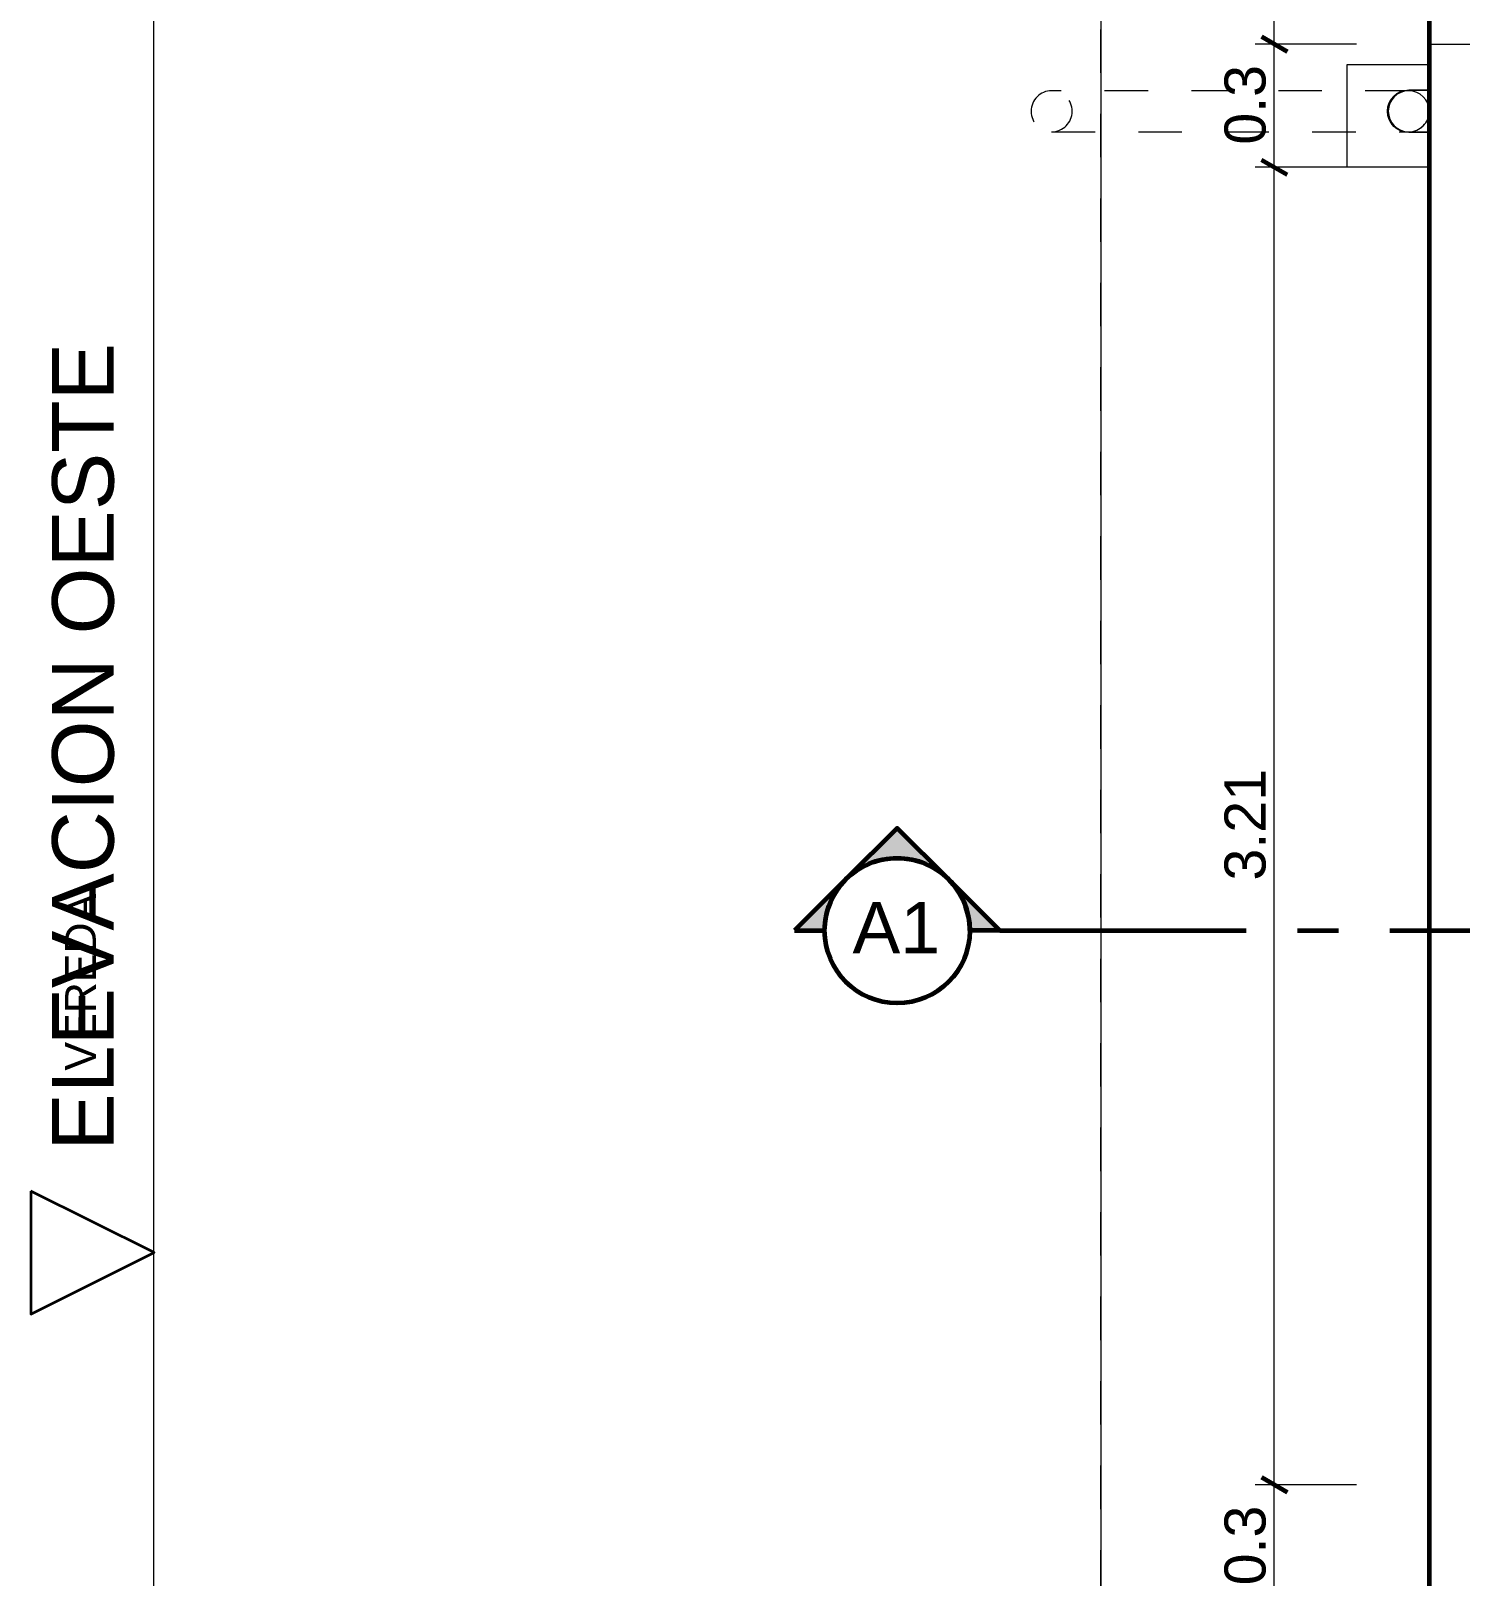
# Model space of a CAD drawing. Header units: metres. Extents: x -41 to 412, y -15 to 25.
# Drawn here: x -23.289 to -19.807, y 13.274 to 17.039 of the extents above; entities that cross this region are included whole.
import ezdxf

# ---------------------------------------------------------------- set-up
doc = ezdxf.new("R2010")
doc.units = ezdxf.units.M
doc.header["$MEASUREMENT"] = 0
doc.set_wipeout_variables(frame=1)
for name, pattern in [('Dashed', [0.211667, 0.105833, -0.105833]), ('Hidden Line', [0.15875, 0.105833, -0.052917]), ('Linea punta', [0.85, 0.6, -0.125, 0, -0.125]), ('Wipeout_Contour', [1, 0, -1])]:
    doc.linetypes.add(name, pattern=pattern)
for name, color, linetype in [('Dimensioning - General', 7, 'Continuous'), ('Interior - Furniture', 7, 'Continuous'), ('Marker - Elevation', 7, 'Continuous'), ('Marker - Section', 7, 'Continuous'), ('Shell - Roof', 7, 'Continuous'), ('Site & Landscape - Terrain', 7, 'Continuous'), ('Structural - Bearing', 7, 'Continuous')]:
    doc.layers.add(name, color=color, linetype=linetype)
doc.styles.add('GENERATED_STYLE_2', font='arial.ttf')
doc.dimstyles.new('GENERATED_STYLE__3', dxfattribs={"dimtxt": 0.1, "dimasz": 0.0475, "dimexe": 0.18, "dimexo": 0.2, "dimgap": 0.09, "dimtad": 1, "dimzin": 0, "dimdsep": 46, "dimtxsty": 'GENERATED_STYLE_2', "dimblk": 'ARROWHEAD_2', "dimblk1": 'ARROWHEAD_2', "dimblk2": 'ARROWHEAD_2', "dimcen": 0.09, "dimclrd": 256, "dimclre": 256, "dimclrt": 5, "dimazin": 0, "dimtfac": 1, "dimtdec": 4, "dimtmove": 0, "dimatfit": 3, "dimfxl": 1, "dimtolj": 1, "dimtzin": 0, "dimarcsym": 0})

# ---------------------------------------------------------------- blocks, each defined once
blk = doc.blocks.new('*D29')
at = {"layer": 'Dimensioning - General', "color": 151, "linetype": 'Continuous', "lineweight": 20, "true_color": 0x80c2ff, "transparency": 16777216}
for p, q in [((-20.0599, 13.4969), (-20.3068, 13.4969)), ((-20.2599, 13.1969), (-20.2599, 13.4969)), ((-20.0599, 13.1969), (-20.3068, 13.1969))]:
    blk.add_line(p, q, dxfattribs=at)
at = {"layer": 'Dimensioning - General', "color": 7, "linetype": 'Continuous', "lineweight": 60, "transparency": 16777216}
for p, q in [((-20.2912, 13.515), (-20.2287, 13.4789)), ((-20.2912, 13.215), (-20.2287, 13.1789))]:
    blk.add_line(p, q, dxfattribs=at)
at = {"layer": 'Dimensioning - General', "color": 5, "lineweight": 25, "transparency": 16777216, "insert": (-20.2799, 13.2518), "char_height": 0.1, "attachment_point": 7, "rotation": 90, "style": 'GENERATED_STYLE_2'}
blk.add_mtext('\\A1;0.3', dxfattribs=at)
blk = doc.blocks.new('ARROWHEAD_2')
at = {"color": 0, "linetype": 'Continuous', "lineweight": 0}
for p, q in [((0, 0), (-1, 0)), ((-0.378, -0.655), (0.378, 0.655))]:
    blk.add_line(p, q, dxfattribs=at)
blk = doc.blocks.new('*D30')
at = {"layer": 'Dimensioning - General', "color": 7, "linetype": 'Continuous', "lineweight": 60, "transparency": 16777216}
for p, q in [((-20.2912, 16.725), (-20.2287, 16.6889)), ((-20.2912, 13.515), (-20.2287, 13.4789))]:
    blk.add_line(p, q, dxfattribs=at)
at = {"layer": 'Dimensioning - General', "color": 151, "linetype": 'Continuous', "lineweight": 20, "true_color": 0x80c2ff, "transparency": 16777216}
for p, q in [((-20.0599, 16.7069), (-20.3068, 16.7069)), ((-20.2599, 13.4969), (-20.2599, 16.7069)), ((-20.0599, 13.4969), (-20.3068, 13.4969))]:
    blk.add_line(p, q, dxfattribs=at)
at = {"layer": 'Dimensioning - General', "color": 5, "lineweight": 25, "transparency": 16777216, "insert": (-20.2799, 14.9689), "char_height": 0.1, "attachment_point": 7, "rotation": 90, "style": 'GENERATED_STYLE_2'}
blk.add_mtext('\\A1;3.21', dxfattribs=at)
blk = doc.blocks.new('*D31')
at = {"layer": 'Dimensioning - General', "color": 7, "linetype": 'Continuous', "lineweight": 60, "transparency": 16777216}
for p, q in [((-20.2912, 17.025), (-20.2287, 16.9889)), ((-20.2912, 16.725), (-20.2287, 16.6889))]:
    blk.add_line(p, q, dxfattribs=at)
at = {"layer": 'Dimensioning - General', "color": 151, "linetype": 'Continuous', "lineweight": 20, "true_color": 0x80c2ff, "transparency": 16777216}
for p, q in [((-20.0599, 17.0069), (-20.3068, 17.0069)), ((-20.2599, 16.7069), (-20.2599, 17.0069)), ((-20.0599, 16.7069), (-20.3068, 16.7069))]:
    blk.add_line(p, q, dxfattribs=at)
at = {"layer": 'Dimensioning - General', "color": 5, "lineweight": 25, "transparency": 16777216, "insert": (-20.2799, 16.7618), "char_height": 0.1, "attachment_point": 7, "rotation": 90, "style": 'GENERATED_STYLE_2'}
blk.add_mtext('\\A1;0.3', dxfattribs=at)
blk = doc.blocks.new('*D32')
at = {"layer": 'Dimensioning - General', "color": 151, "linetype": 'Continuous', "lineweight": 20, "true_color": 0x80c2ff, "transparency": 16777216}
for p, q in [((-20.0599, 19.8478), (-20.3068, 19.8478)), ((-20.2599, 17.0069), (-20.2599, 19.8478)), ((-20.0599, 17.0069), (-20.3068, 17.0069))]:
    blk.add_line(p, q, dxfattribs=at)
at = {"layer": 'Dimensioning - General', "color": 7, "linetype": 'Continuous', "lineweight": 60, "transparency": 16777216}
for p, q in [((-20.2912, 19.8658), (-20.2287, 19.8297)), ((-20.2912, 17.025), (-20.2287, 16.9889))]:
    blk.add_line(p, q, dxfattribs=at)
at = {"layer": 'Dimensioning - General', "color": 5, "lineweight": 25, "transparency": 16777216, "char_height": 0.1, "attachment_point": 7, "rotation": 90, "style": 'GENERATED_STYLE_2'}
for s, insert in [('\\A1;0.15', (-20.2799, 19.5637)), ('\\A1;2.84', (-20.2799, 18.2943))]:
    blk.add_mtext(s, dxfattribs=dict(at, insert=insert))

msp = doc.modelspace()

# ---------------------------------------------------------------- hatches: boundary and pattern name
at = {"layer": 'Marker - Section', "linetype": 'Continuous', "lineweight": 0, "true_color": 0x000000}
for points in [[(-21.3035, 14.9719, -0.414214), (-21.0535, 14.9719), (-21.1785, 15.0969)], [(-21.4285, 14.8469), (-21.3553, 14.8469, -0.198912), (-21.3035, 14.9719)], [(-20.9285, 14.8469), (-21.0535, 14.9719, -0.198912), (-21.0017, 14.8469)]]:
    msp.add_hatch(color=18, dxfattribs=at).paths.add_polyline_path(points)

# ---------------------------------------------------------------- linework, layer by layer
at = {"layer": 'Interior - Furniture', "color": 251, "linetype": 'Continuous', "lineweight": 20, "true_color": 0x6a6a6a}
for p, q in [((-20.6824, 20.7922), (-20.6824, 7.1569)), ((-22.9896, 10.4572), (-22.9896, 19.688))]:
    msp.add_line(p, q, dxfattribs=at)
at = {"layer": 'Interior - Furniture', "color": 95, "linetype": 'Dashed', "lineweight": 15, "true_color": 0x41c341}
for p, q in [((-19.9324, 16.8932), (-20.8024, 16.8932)), ((-20.8024, 16.7932), (-19.9324, 16.7932))]:
    msp.add_line(p, q, dxfattribs=at)
at = {"layer": 'Interior - Furniture', "color": 95, "linetype": 'Continuous', "lineweight": 15, "true_color": 0x41c341, "flags": 128}
for points in [[(-19.8824, 16.9332), (-19.8824, 16.8934), (-19.9324, 16.8934, 1), (-19.9324, 16.793), (-19.8824, 16.793), (-19.8824, 16.7532), (-19.8844, 16.7532), (-19.8844, 16.7912), (-19.9324, 16.7912, -1), (-19.9324, 16.8952), (-19.8844, 16.8952), (-19.8844, 16.9332)], [(-19.8824, 16.9332), (-19.8824, 16.8934), (-19.9324, 16.8934, 1), (-19.9324, 16.793), (-19.8824, 16.793), (-19.8824, 16.7532), (-19.8844, 16.7532), (-19.8844, 16.7912), (-19.9324, 16.7912, -1), (-19.9324, 16.8952), (-19.8844, 16.8952), (-19.8844, 16.9332)], [(-19.8824, 16.9332), (-19.8824, 16.8934), (-19.9324, 16.8934, 1), (-19.9324, 16.793), (-19.8824, 16.793), (-19.8824, 16.7532), (-19.8844, 16.7532), (-19.8844, 16.7912), (-19.9324, 16.7912, -1), (-19.9324, 16.8952), (-19.8844, 16.8952), (-19.8844, 16.9332)], [(-19.8824, 16.9332), (-19.8824, 16.8934), (-19.9324, 16.8934, 1), (-19.9324, 16.793), (-19.8824, 16.793), (-19.8824, 16.7532), (-19.8844, 16.7532), (-19.8844, 16.7912), (-19.9324, 16.7912, -1), (-19.9324, 16.8952), (-19.8844, 16.8952), (-19.8844, 16.9332)], [(-19.8824, 16.9332), (-19.8824, 16.8934), (-19.9324, 16.8934, 1), (-19.9324, 16.793), (-19.8824, 16.793), (-19.8824, 16.7532), (-19.8844, 16.7532), (-19.8844, 16.7912), (-19.9324, 16.7912, -1), (-19.9324, 16.8952), (-19.8844, 16.8952), (-19.8844, 16.9332)], [(-19.9324, 16.8932, 1), (-19.9324, 16.7932, 1)], [(-19.9324, 16.8932, 1), (-19.9324, 16.7932, 1)], [(-19.9324, 16.8932, 1), (-19.9324, 16.7932, 1)], [(-19.9324, 16.7932, 1), (-19.9324, 16.8932, 1)]]:
    msp.add_lwpolyline(points, format="xyb", close=True, dxfattribs=at)
at = {"layer": 'Interior - Furniture', "color": 104, "linetype": 'Continuous', "lineweight": 20, "true_color": 0x029e21, "flags": 128}
msp.add_lwpolyline([(-19.9324, 16.8932, 1), (-19.9324, 16.7932, 1)], format="xyb", close=True, dxfattribs=at)
msp.add_lwpolyline([(-19.9324, 16.8932, 1), (-19.9324, 16.7932, 1)], format="xyb", close=True, dxfattribs=at)
at = {"layer": 'Interior - Furniture', "color": 95, "linetype": 'Dashed', "lineweight": 15, "true_color": 0x41c341}
for centre, start, end in [((-20.8024, 16.8432), 90, 270), ((-20.8024, 16.8432), 90, 270), ((-20.8024, 16.8432), 270, 90), ((-20.8024, 16.8432), 270, 90), ((-19.9324, 16.8432), 90, 270), ((-19.9324, 16.8432), 270, 90)]:
    msp.add_arc(centre, 0.05, start, end, dxfattribs=at)
at = {"layer": 'Marker - Section', "color": 7, "linetype": 'Linea punta', "lineweight": 60}
msp.add_line((-20.9285, 14.8469), (-8.5107, 14.8469), dxfattribs=at)
at = {"layer": 'Marker - Section', "color": 7, "linetype": 'Continuous', "lineweight": 60, "flags": 128}
for points in [[(-21.3035, 14.9719, -0.414214), (-21.0535, 14.9719), (-21.1785, 15.0969)], [(-21.4285, 14.8469), (-21.3553, 14.8469, -0.198912), (-21.3035, 14.9719)], [(-20.9285, 14.8469), (-21.0017, 14.8469, 0.198912), (-21.0535, 14.9719)]]:
    msp.add_lwpolyline(points, format="xyb", close=True, dxfattribs=at)
at = {"layer": 'Marker - Section', "color": 7, "linetype": 'Continuous', "lineweight": 60}
msp.add_circle((-21.1785, 14.8469), 0.1768, dxfattribs=at)
at = {"layer": 'Shell - Roof', "color": 23, "linetype": 'Hidden Line', "lineweight": 13, "true_color": 0xbf8080, "flags": 128}
msp.add_lwpolyline([(-20.6824, 7.0569), (-20.6824, 17.9069)], dxfattribs=at)
at = {"layer": 'Site & Landscape - Terrain', "color": 54, "linetype": 'Continuous', "lineweight": 13, "flags": 128}
msp.add_lwpolyline([(-19.8824, 16.9569), (-19.8824, 16.7069), (-20.0824, 16.7069), (-20.0824, 16.9569)], close=True, dxfattribs=at)
at = {"layer": 'Structural - Bearing', "color": 123, "linetype": 'Continuous', "lineweight": 20, "true_color": 0x71cebe, "flags": 128}
msp.add_lwpolyline([(-9.1424, 6.9069), (-20.6824, 6.9069), (-20.6824, 6.7569), (-9.0424, 6.7569), (-9.0424, 17.8069), (-13.9924, 17.8069), (-13.9924, 20.8316), (-20.6824, 20.7922), (-20.6824, 7.1569), (-9.1424, 7.1569)], close=True, dxfattribs=at)
msp.add_lwpolyline([(-9.1424, 6.9069), (-20.6824, 6.9069), (-20.6824, 6.7569), (-9.0424, 6.7569), (-9.0424, 17.8069), (-13.9924, 17.8069), (-13.9924, 20.8316), (-20.6824, 20.7922), (-20.6824, 7.1569), (-9.1424, 7.1569)], close=True, dxfattribs=at)
at = {"layer": 'Structural - Bearing', "color": 7, "linetype": 'Continuous', "lineweight": 60, "flags": 128}
for points in [[(-19.8824, 19.9969), (-19.8824, 17.0069)], [(-19.8824, 17.0069), (-19.8824, 16.7069)], [(-19.8824, 16.7069), (-19.8824, 13.1969)]]:
    msp.add_lwpolyline(points, dxfattribs=at)
at = {"layer": 'Structural - Bearing', "color": 123, "linetype": 'Continuous', "lineweight": 20, "true_color": 0x71cebe, "flags": 128}
for points in [[(-19.8824, 17.0069), (-14.7924, 17.0069)], [(-14.7924, 17.0069), (-9.8424, 17.0069), (-9.8424, 7.9569), (-19.8824, 7.9569), (-19.8824, 17.0069)]]:
    msp.add_lwpolyline(points, dxfattribs=at)

# ---------------------------------------------------------------- texts
at = {"layer": 'Interior - Furniture', "color": 251, "lineweight": 20, "true_color": 0x6a6a6a, "insert": (-23.1305, 14.5058), "char_height": 0.075, "attachment_point": 7, "rotation": 90, "style": 'GENERATED_STYLE_2'}
msp.add_mtext('\\A1;VEREDA', dxfattribs=at)
at = {"layer": 'Marker - Elevation', "color": 5, "lineweight": 35, "insert": (-23.0849, 16.2788), "char_height": 0.15, "attachment_point": 9, "rotation": 90, "style": 'GENERATED_STYLE_2'}
msp.add_mtext('\\A1;\\pt0; ELEVACION OESTE', dxfattribs=at)
at = {"layer": 'Marker - Section', "color": 7, "lineweight": 60, "insert": (-21.0739, 14.7915), "char_height": 0.125, "attachment_point": 9, "style": 'GENERATED_STYLE_2'}
msp.add_mtext('\\A1;\\pt0;A1', dxfattribs=at)

# ---------------------------------------------------------------- dimensions: what is measured, and where the dimension line sits
at = {"layer": 'Dimensioning - General', "color": 151, "linetype": 'Continuous', "lineweight": 20, "true_color": 0x80c2ff}
for base, p1, p2, picture, middle in [((-20.2599, 19.8478), (-14.8624, 17.0069), (-19.7324, 19.8478), '*D32', (-20.3299, 18.4242)), ((-20.2599, 17.0069), (-14.8624, 16.7069), (-14.8624, 17.0069), '*D31', (-20.3299, 16.8536)), ((-20.2599, 16.7069), (-17.8599, 13.4969), (-14.8624, 16.7069), '*D30', (-20.3299, 15.0988)), ((-20.2599, 13.4969), (-17.8599, 13.1969), (-17.8599, 13.4969), '*D29', (-20.3299, 13.3436))]:
    dim = msp.add_linear_dim(base=base, p1=p1, p2=p2, angle=90, dimstyle='GENERATED_STYLE__3', dxfattribs=at)
    dim.commit()
    dim.dimension.update_dxf_attribs({"geometry": picture, "text_midpoint": middle, "dimtype": 160, "text_rotation": 90})

# ---------------------------------------------------------------- next in the draw order: wipeouts: each hides what was drawn before it
at = {"color": 254, "linetype": 'Wipeout_Contour', "lineweight": 0, "ltscale": 80.946718}
msp.add_wipeout([(-23.2888, 14.2125), (-23.2888, 13.9125), (-22.9888, 14.0625)], dxfattribs=at).dxf.layer = 'Marker - Elevation'

# ---------------------------------------------------------------- next in the draw order: linework, layer by layer
at = {"layer": 'Marker - Elevation', "color": 161, "linetype": 'Continuous', "lineweight": 35, "true_color": 0x40a5ff, "flags": 128}
msp.add_lwpolyline([(-23.2888, 14.2125), (-23.2888, 13.9125), (-22.9888, 14.0625)], close=True, dxfattribs=at)

doc.saveas('drawing.dxf')
